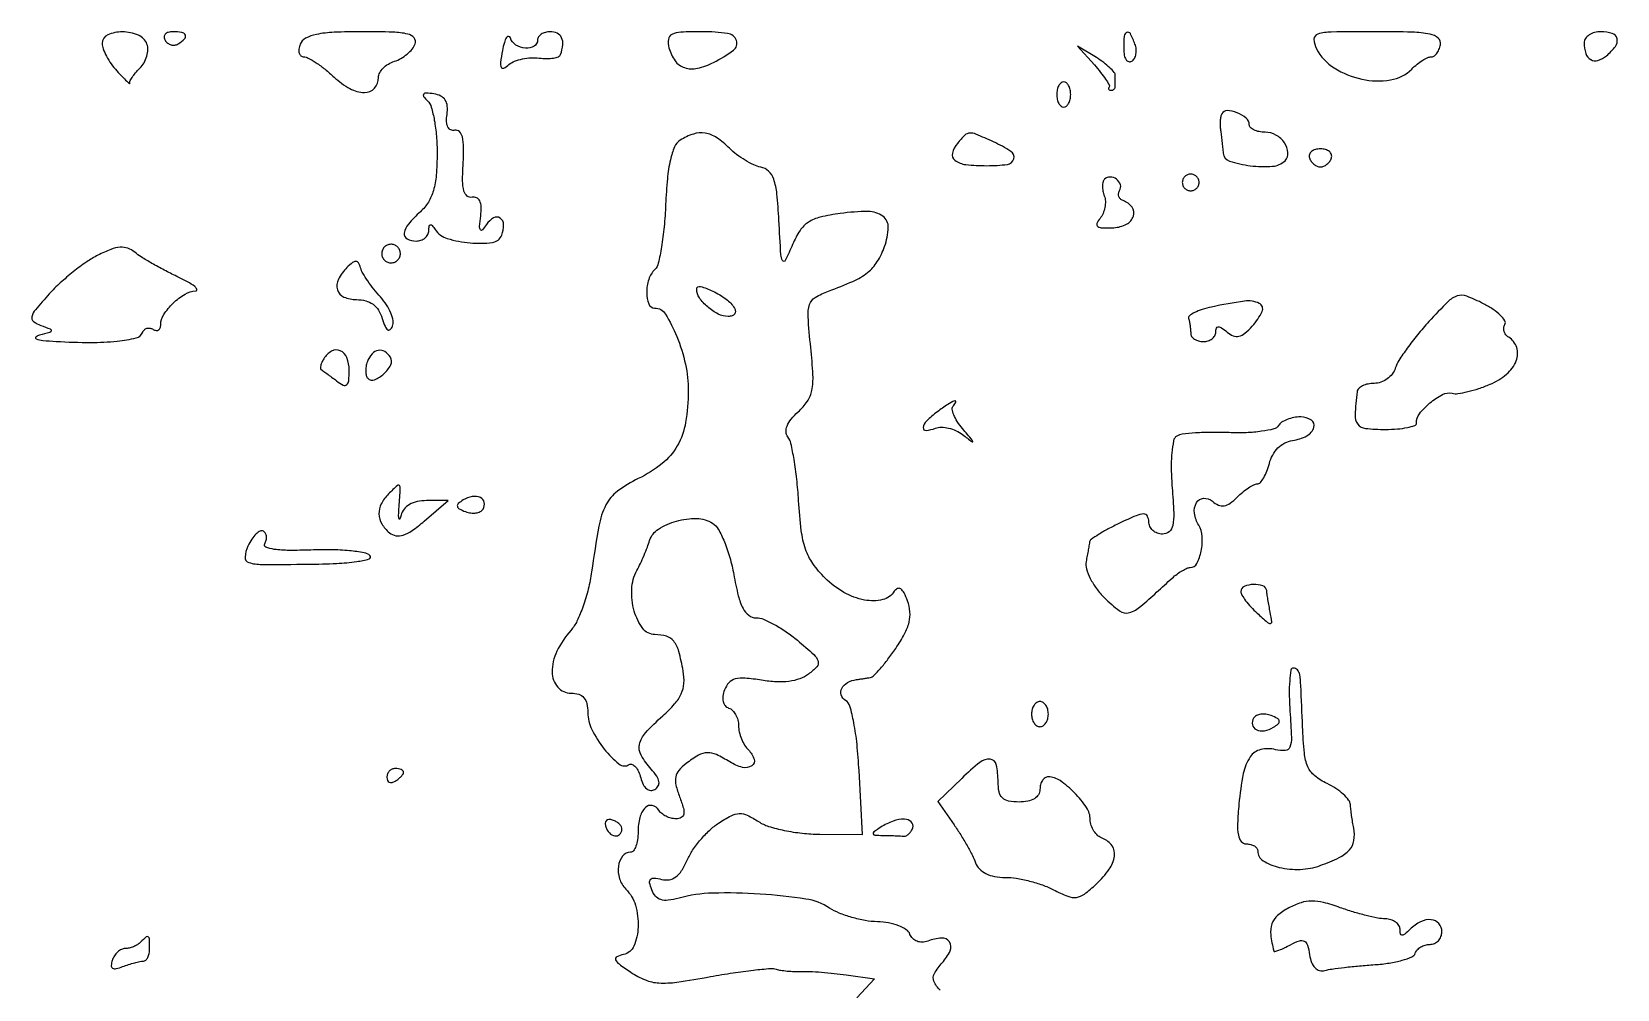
# Model space of a CAD drawing. Extents: x 0 to 5034, y 0 to 2560.
# Drawn here: x 2262.6 to 2451.9, y 2445.6 to 2560 of the extents above; entities that cross this region are included whole.
import ezdxf

# ---------------------------------------------------------------- set-up
doc = ezdxf.new("R2010")
doc.units = 0

msp = doc.modelspace()

# ---------------------------------------------------------------- linework, layer by layer
for points in [[(2271, 2558.610784, 0.089634), (2271.120179, 2557.945783, 0.032838), (2271.514062, 2557.071367, 0.03128), (2272.080283, 2556.150779, 0.032567), (2272.75, 2555.321028, 0.004638), (2273.408436, 2554.61913, 0.010262), (2273.926488, 2554.098858, 0.016143), (2274.258627, 2553.798778, 0.814022), (2274.297619, 2553.829292, -0.23641), (2274.298722, 2554.068498, -0.029311), (2274.568843, 2554.532165, -0.029538), (2274.979747, 2555.078132, -0.020294), (2275.505129, 2555.647987, 0.065914), (2276.002162, 2556.296723, 0.059242), (2276.335043, 2557.075846, 0.062672), (2276.462075, 2557.861759, 0.100708), (2276.350522, 2558.528939, 0.20631), (2275.323549, 2559.581028, 0.094094), (2273.404701, 2559.975857, 0.108523), (2271.656564, 2559.619844, 0.296696)], [(2278.510081, 2558.983688, 0.090427), (2278.820631, 2558.639411, 0.095498), (2279.22714, 2558.434921, 0.099685), (2279.665803, 2558.401101, 0.108373), (2280.069098, 2558.542705, 0.050477), (2280.838655, 2559.13314, 0.315493), (2280.933879, 2559.592818, 0.25701), (2280.519563, 2559.914842, 0.039415), (2279.440983, 2560, 0.067432), (2278.890269, 2559.925389, 0.140899), (2278.524436, 2559.701458, 0.190788), (2278.397824, 2559.36964, 0.136093)], [(2294.638374, 2558.5, 0.058761), (2294.492349, 2557.925774, 0.1041), (2294.529204, 2557.440625, 0.149262), (2294.737675, 2557.12216, 0.175481), (2295.075029, 2557, -0.126795), (2295.620314, 2556.859461, -0.021035), (2296.554278, 2556.291263, -0.021924), (2297.618874, 2555.511037, -0.017845), (2298.6893, 2554.587278, 0.059121), (2300.590217, 2553.20256, 0.126285), (2302.333556, 2552.738387, 0.216041), (2303.511905, 2553.259758, 0.184214), (2304, 2554.539601, -0.126081), (2304.141436, 2555.091579, -0.069514), (2304.560363, 2555.653675, -0.062204), (2305.178183, 2556.140398, -0.058989), (2305.907619, 2556.470679, 0.053787), (2306.678985, 2556.810352, 0.043753), (2307.419667, 2557.327725, 0.045401), (2308.022871, 2557.933971, 0.081614), (2308.376234, 2558.538067, 0.272204), (2308.257163, 2559.252608, 0.162957), (2307.501252, 2559.717175, 0.049778), (2305.722697, 2559.947025, 0.007262), (2302.075604, 2560, 0.010433), (2298.685769, 2559.929261, 0.039342), (2296.578563, 2559.674376, 0.069436), (2295.282751, 2559.219399, 0.184055)], [(2318.802477, 2557.741255, 0.012055), (2318.563239, 2556.305943, 0.145626), (2318.644952, 2555.758497, 0.423421), (2318.94952, 2555.653377, 0.05606), (2319.584055, 2556.069759, -0.079289), (2320.251785, 2556.46502, -0.040563), (2321.185771, 2556.748978, -0.038996), (2322.219127, 2556.890509, -0.047151), (2323.197054, 2556.855221, 0.030387), (2324.097248, 2556.792514, 0.043131), (2324.896947, 2556.854549, 0.050652), (2325.4998, 2557.018051, 0.221506), (2325.75, 2557.276717, 0.055727), (2326.010373, 2558.433191, 0.135935), (2325.872328, 2559.288041, 0.177584), (2325.353909, 2559.810182, 0.109806), (2324.5, 2560, 0.064853), (2323.926543, 2559.925306, 0.082425), (2323.440625, 2559.70625, 0.098894), (2323.115568, 2559.381354, 0.148195), (2323, 2559, -0.265257), (2322.58042, 2558.264754, -0.153795), (2321.560225, 2558.027544, -0.122089), (2320.409008, 2558.408685, -0.173072), (2319.748811, 2559.25, 0.275832), (2319.539464, 2559.429907, 0.304474), (2319.29846, 2559.322431, 0.07193), (2319.033842, 2558.72441, 0.020929)], [(2338.692161, 2558.069175, 0.092839), (2339.41631, 2556.534674, 0.158996), (2340.549698, 2555.709396, 0.135566), (2342.094228, 2555.640573, 0.060305), (2344.027766, 2556.336361, 0.042185), (2346.398472, 2557.790534, 0.33403), (2346.746079, 2558.948993, 0.276522), (2345.701396, 2559.790325, 0.034622), (2342.676953, 2560, 0.01116), (2340.11467, 2559.942805, 0.101995), (2339.039323, 2559.670602, 0.25378), (2338.625303, 2559.093747, 0.095597)], [(2393, 2557.940983, 0.045552), (2393.068264, 2557.193244, 0.099152), (2393.280921, 2556.660421, 0.177225), (2393.594852, 2556.42542, 0.214542), (2393.956326, 2556.473008, 0.126981), (2394.279146, 2556.809536, 0.081026), (2394.466258, 2557.321649, 0.072258), (2394.493102, 2557.926665, 0.066719), (2394.349337, 2558.532025, 0.027681), (2393.794126, 2559.769457, 0.395517), (2393.377209, 2559.917133, 0.275668), (2393.063011, 2559.476999, 0.020503)], [(2416.025618, 2557.952132, 0.129467), (2418.147266, 2555.66966, 0.088968), (2421.436275, 2554.32949, 0.092508), (2424.865098, 2554.243863, 0.157758), (2427.392857, 2555.535714, -0.026172), (2428.038461, 2556.11705, -0.030831), (2428.708259, 2556.594305, -0.032233), (2429.312153, 2556.918749, -0.136022), (2429.714286, 2556.982893, 0.181462), (2430.038817, 2557.064657, 0.079355), (2430.364173, 2557.376506, 0.06351), (2430.641602, 2557.859514, 0.047344), (2430.823324, 2558.447179, 0.270414), (2430.561533, 2559.229524, 0.131453), (2429.583307, 2559.712092, 0.043251), (2427.465403, 2559.94692, 0.005994), (2423.03814, 2560, 0.003538), (2417.79755, 2559.962916, 0.067597), (2416.185211, 2559.720652, 0.338437), (2415.727012, 2559.097462, 0.118732)], [(2448, 2558.666667, 0.075772), (2448.194845, 2557.388314, 0.188284), (2448.776087, 2556.661728, 0.21228), (2449.638349, 2556.570404, 0.09526), (2450.657991, 2557.131121, 0.058126), (2451.724985, 2558.249364, 0.221332), (2451.92114, 2559.168827, 0.265826), (2451.345908, 2559.792406, 0.076667), (2450, 2560, 0.064853), (2449.235391, 2559.900407, 0.082425), (2448.5875, 2559.608333, 0.098894), (2448.154091, 2559.175139, 0.148195)], [(2389.5, 2556.036666, -0.013995), (2390.248371, 2555.147079, -0.021584), (2390.839062, 2554.333941, -0.017315), (2391.256275, 2553.654155, -0.276782), (2391.25, 2553.395012, 0.103101), (2391.193545, 2553.244469, 0.181339), (2391.220313, 2553.116035, 0.167236), (2391.327935, 2553.029867, 0.086145), (2391.5, 2553, 0.099038), (2391.690819, 2553.038171, 0.097945), (2391.853125, 2553.146875, 0.097945), (2391.961829, 2553.309181, 0.099038), (2392, 2553.5), (2392, 2554.076214), (2392, 2554.759453, 0.174005), (2391.864302, 2555.137573, 0.030245), (2391.339063, 2555.701838, 0.029718), (2390.611539, 2556.316258, 0.022758), (2389.75, 2556.901107), (2387.5, 2558.283308)], [(2309.869301, 2551.730699, -0.128374), (2310.308167, 2550.981755, -0.024114), (2310.667857, 2549.420795, -0.024373), (2310.917043, 2547.507664, -0.020199), (2311, 2545.454988, -0.019695), (2310.898306, 2542.874304, -0.050352), (2310.56487, 2541.035562, -0.067766), (2309.952736, 2539.64746, -0.071264), (2309, 2538.5, 0.032242), (2307.574166, 2537.031835, 0.142047), (2307.082754, 2535.943444, 0.316004), (2307.426306, 2535.267534, 0.12271), (2308.5, 2535, 0.081749), (2309.07407, 2535.094491, 0.09112), (2309.563873, 2535.367188, 0.099323), (2309.894248, 2535.773192, 0.118755), (2310.015313, 2536.25, -0.031541), (2310.055855, 2536.787308, -0.32316), (2310.201387, 2536.939355, -0.273022), (2310.417077, 2536.860403, -0.025739), (2310.765313, 2536.388148, 0.173951), (2312.215307, 2535.303083, 0.053044), (2314.947439, 2534.772018, 0.053684), (2317.604701, 2534.828546, 0.275643), (2318.716167, 2535.702726, 0.092842), (2318.945563, 2536.95444, 0.243937), (2318.534614, 2537.739145, 0.294758), (2317.743695, 2537.768074, 0.110833), (2316.900877, 2536.97104, -0.02872), (2316.410084, 2536.325394, -0.495364), (2316.181794, 2536.338298, -0.170189), (2316.079382, 2536.727467, -0.009384), (2316.20525, 2538, 0.034395), (2316.258029, 2539.085221, 0.1041), (2316.091971, 2539.802117, 0.182395), (2315.720029, 2540.16633, 0.156003), (2315.171645, 2540.223882, -0.231289), (2314.582778, 2540.374017, -0.152852), (2314.202982, 2540.975493, -0.065093), (2314.044944, 2542.18566, -0.01543), (2314.108157, 2544.223882, 0.016182), (2314.166286, 2546.193797, 0.059853), (2314.014649, 2547.426214, 0.132933), (2313.660671, 2548.064567, 0.259093), (2313.119892, 2548.227793, -0.161598), (2312.632596, 2548.279901, -0.172965), (2312.28927, 2548.612478, -0.10755), (2312.132616, 2549.240411, -0.043829), (2312.18338, 2550.12393, 0.057051), (2312.214167, 2551.116218, 0.121766), (2311.970586, 2551.838403, 0.135476), (2311.440996, 2552.316023, 0.078754), (2310.619301, 2552.576836, 0.019634), (2309.719821, 2552.677003, 0.233405), (2309.404429, 2552.54848, 0.358126), (2309.394174, 2552.274754, 0.033777)], [(2385, 2552.5, 0.053595), (2385.06169, 2551.926139, 0.073362), (2385.244792, 2551.440625, 0.093122), (2385.515341, 2551.114688, 0.17482), (2385.833333, 2551, 0.17482), (2386.151326, 2551.114688, 0.093122), (2386.421875, 2551.440625, 0.073362), (2386.604977, 2551.926139, 0.053595), (2386.666667, 2552.5, 0.053595), (2386.604977, 2553.073861, 0.073362), (2386.421875, 2553.559375, 0.093122), (2386.151326, 2553.885312, 0.17482), (2385.833333, 2554, 0.17482), (2385.515341, 2553.885312, 0.093122), (2385.244792, 2553.559375, 0.073362), (2385.06169, 2553.073861, 0.053595)], [(2404.717159, 2550.206326, 0.066632), (2404.597013, 2549.847922, 0.02758), (2404.52794, 2549.340296, 0.026688), (2404.512971, 2548.780408, 0.031037), (2404.560134, 2548.25, -0.006079), (2404.641867, 2547.664, -0.003106), (2404.730946, 2546.926562, -0.003085), (2404.813344, 2546.165376, -0.004629), (2404.875, 2545.5, 0.303098), (2405.637029, 2544.541571, 0.047278), (2408.122929, 2543.996153, 0.047295), (2410.782389, 2543.924391, 0.181416), (2412.264432, 2544.597766, 0.21813), (2412.622132, 2545.560123, 0.134568), (2412.210771, 2546.718624, 0.111911), (2411.177014, 2547.660981, 0.129792), (2409.893011, 2548, -0.045215), (2409.16841, 2548.065659, -0.065104), (2408.556072, 2548.262322, -0.085074), (2408.142364, 2548.551794, -0.200247), (2408, 2548.893011, 0.223457), (2407.631642, 2549.676083, 0.077873), (2406.532786, 2550.328787, 0.084351), (2405.352656, 2550.583098, 0.297929)], [(2373.131121, 2546.657991, 0.113885), (2372.541802, 2545.486051, 0.299853), (2372.843822, 2544.641683, 0.135706), (2374.136273, 2544.133116, 0.026285), (2376.666667, 2544, 0.032336), (2379.111576, 2544.158282, 0.301508), (2379.870708, 2544.817376, 0.329343), (2379.52782, 2545.711568, 0.035213), (2377.452947, 2546.839485, 0.006671), (2375.359901, 2547.759621, 0.111158), (2374.617229, 2547.894332, 0.185556), (2374.037634, 2547.643173, 0.025561)], [(2415.191667, 2544.925, 0.073624), (2415.399741, 2544.514089, 0.066918), (2415.723802, 2544.165781, 0.070382), (2416.110048, 2543.930417, 0.102038), (2416.5, 2543.85, 0.102038), (2416.889952, 2543.930417, 0.070382), (2417.276198, 2544.165781, 0.066918), (2417.600259, 2544.514089, 0.073624), (2417.808333, 2544.925, 0.159683), (2417.810399, 2545.333474, 0.143818), (2417.571823, 2545.684219, 0.107546), (2417.111023, 2545.920344, 0.064908), (2416.5, 2546, 0.064908), (2415.888977, 2545.920344, 0.107546), (2415.428177, 2545.684219, 0.143818), (2415.189601, 2545.333474, 0.159683)], [(2390.708381, 2542.375048, 0.137385), (2390.528357, 2542.054967, 0.056404), (2390.464908, 2541.556429, 0.050072), (2390.515295, 2540.973068, 0.045077), (2390.680777, 2540.389499, -0.082501), (2390.8107, 2539.754369, -0.056232), (2390.755206, 2539.0178, -0.055256), (2390.533787, 2538.296765, -0.071215), (2390.17168, 2537.706861, 0.074464), (2389.804915, 2537.100617, 0.356469), (2389.91214, 2536.740556, 0.147343), (2390.476216, 2536.563636, 0.017259), (2391.809804, 2536.594535, 0.104626), (2393.337502, 2537.011051, 0.193989), (2394.165092, 2537.968242, 0.248833), (2393.993819, 2539.042746, 0.145834), (2392.918769, 2539.83541, -0.102488), (2392.603891, 2540.028454, -0.121436), (2392.414585, 2540.320657, -0.121091), (2392.382475, 2540.668038, -0.101531), (2392.510081, 2541.016312, 0.213092), (2392.605582, 2541.726497, 0.160974), (2392.152283, 2542.381409, 0.156937), (2391.388076, 2542.647284, 0.205021)], [(2400, 2542, 0.099038), (2400.076342, 2541.618362, 0.097945), (2400.29375, 2541.29375, 0.097945), (2400.618362, 2541.076342, 0.099038), (2401, 2541, 0.099038), (2401.381638, 2541.076342, 0.097945), (2401.70625, 2541.29375, 0.097945), (2401.923658, 2541.618362, 0.099038), (2402, 2542, 0.099038), (2401.923658, 2542.381638, 0.097945), (2401.70625, 2542.70625, 0.097945), (2401.381638, 2542.923658, 0.099038), (2401, 2543, 0.099038), (2400.618362, 2542.923658, 0.097945), (2400.29375, 2542.70625, 0.097945), (2400.076342, 2542.381638, 0.099038)], [(2270.5, 2533.311548, 0.034125), (2269.148878, 2532.510921, 0.017121), (2267.553528, 2531.329557, 0.016916), (2265.980068, 2529.989484, 0.023971), (2264.682222, 2528.686883, 0.008917), (2263.03723, 2526.802985, 0.11054), (2262.601111, 2525.964831, 0.303651), (2262.792886, 2525.404963, 0.076841), (2263.682222, 2524.921653, -0.008213), (2264.806479, 2524.497393, -0.350341), (2264.925307, 2524.289647, -0.291855), (2264.752587, 2524.09364, -0.006683), (2263.5, 2523.750794, 0.123962), (2263.089539, 2523.526309, 0.559277), (2263.13199, 2523.312739, 0.064435), (2263.923788, 2523.130666, 0.010474), (2265.5, 2523.010039, 0.012796), (2269.621997, 2522.886989, 0.027301), (2272.803882, 2523.047291, 0.030649), (2275.076595, 2523.428546, 0.253103), (2275.83541, 2524.098493, -0.11396), (2276.034271, 2524.402906, -0.123911), (2276.340954, 2524.577941, -0.115921), (2276.71076, 2524.593204, -0.091254), (2277.08541, 2524.447214, 0.101255), (2277.434055, 2524.319255, 0.177702), (2277.731339, 2524.380076, 0.16746), (2277.930558, 2524.623718, 0.088626), (2278, 2525.012412, -0.144901), (2278.359104, 2526.225529, -0.0573), (2279.477566, 2527.580485, -0.057049), (2280.892802, 2528.661438, -0.128863), (2282.178571, 2529.033931, 0.513683), (2282.304921, 2529.220187, 0.141864), (2282.053154, 2529.561991, 0.038566), (2281.194837, 2530.120654, 0.013878), (2279.895995, 2530.783931, -0.009939), (2278.413819, 2531.526171, -0.00952), (2276.940593, 2532.337103, -0.009494), (2275.668399, 2533.101793, -0.033456), (2274.895995, 2533.661527, 0.088506), (2274.058866, 2534.137975, 0.105468), (2273.159827, 2534.256165, 0.073191), (2272.046491, 2534.000685, 0.02376)], [(2304.552786, 2534.08541, 0.099038), (2304.401684, 2533.679226, 0.097945), (2304.417584, 2533.244476, 0.097945), (2304.597789, 2532.848514, 0.099038), (2304.91459, 2532.552786, 0.099038), (2305.320774, 2532.401684, 0.097945), (2305.755524, 2532.417584, 0.097945), (2306.151486, 2532.597789, 0.099038), (2306.447214, 2532.91459, 0.099038), (2306.598316, 2533.320774, 0.097945), (2306.582416, 2533.755524, 0.097945), (2306.402211, 2534.151486, 0.099038), (2306.08541, 2534.447214, 0.099038), (2305.679226, 2534.598316, 0.097945), (2305.244476, 2534.582416, 0.097945), (2304.848514, 2534.402211, 0.099038)], [(2300.2375, 2531.8375, 0.078643), (2299.213242, 2530.428077, 0.192746), (2299.099274, 2529.174313, 0.222495), (2299.868925, 2528.310867, 0.101575), (2301.383369, 2528, -0.064575), (2302.473254, 2527.858652, -0.094012), (2303.345466, 2527.442249, -0.094693), (2304.000305, 2526.73804, -0.06639), (2304.45067, 2525.75, 0.023324), (2304.782004, 2524.818476, 0.134136), (2305.098009, 2524.407125, 0.362877), (2305.39609, 2524.421188, 0.11035), (2305.674462, 2524.821482, 0.143441), (2305.742682, 2525.482145, 0.052118), (2305.474148, 2526.394718, 0.046343), (2304.952119, 2527.390274, 0.040548), (2304.234441, 2528.321482, -0.01745), (2303.447929, 2529.250031, -0.017047), (2302.721653, 2530.238263, -0.017216), (2302.144453, 2531.148236, -0.059285), (2301.864781, 2531.7875, 0.055863), (2301.610256, 2532.380265, 0.261447), (2301.303744, 2532.564899, 0.179128), (2300.894361, 2532.427514, 0.026787)], [(2346.503323, 2526.994623, -0.116037), (2346.629819, 2526.616125, -0.185568), (2346.538252, 2526.29217, -0.15561), (2346.232731, 2526.074232, -0.077876), (2345.759017, 2526, -0.117935), (2344.582525, 2526.281414, -0.060341), (2343.314046, 2527.130929, -0.061349), (2342.32138, 2528.223312, -0.15499), (2342, 2529.235184, -0.493466), (2342.45015, 2529.580228, -0.049752), (2343.919991, 2529.023194, -0.04248), (2345.536882, 2528.039459, -0.096733)], [(2429.446046, 2525.371371, 0.014201), (2428.090904, 2523.804819, 0.01508), (2426.85479, 2522.194244, 0.014822), (2425.876743, 2520.748585, 0.064548), (2425.440822, 2519.813545, -0.088903), (2425.075866, 2519.120455, -0.070808), (2424.466601, 2518.532729, -0.070479), (2423.714387, 2518.136038, -0.086357), (2422.932612, 2518, 0.049281), (2422.183954, 2517.92603, 0.063942), (2421.530986, 2517.70625, 0.078501), (2421.066704, 2517.382399, 0.171835), (2420.875, 2517, 0.017239), (2420.625052, 2514.226603, 0.176527), (2420.953731, 2513.141231, 0.209401), (2421.874462, 2512.620809, 0.025411), (2424.25, 2512.5, 0.019749), (2425.684907, 2512.556697, 0.032382), (2426.887946, 2512.730804, 0.034947), (2427.760261, 2512.980065, 0.32807), (2427.964286, 2513.285714, -0.180193), (2428.316932, 2514.382318, -0.052973), (2429.572582, 2515.668103, -0.052979), (2431.073329, 2516.66329, -0.176532), (2432.227561, 2516.814456, 0.092019), (2432.923742, 2516.789581, 0.021255), (2434.080909, 2517.0125, 0.021251), (2435.412417, 2517.388627, 0.01936), (2436.75, 2517.886787, 0.077672), (2438.722036, 2519.096574, 0.122454), (2439.872739, 2520.702279, 0.17144), (2439.933704, 2522.283812, 0.180981), (2438.983688, 2523.510081, -0.086121), (2438.637227, 2523.817273, -0.093939), (2438.427189, 2524.21463, -0.100292), (2438.384991, 2524.639426, -0.113653), (2438.516384, 2525.02651, 0.285603), (2438.515111, 2525.478171, 0.059452), (2437.995006, 2526.124003, 0.045896), (2437.116766, 2526.837585, 0.028344), (2435.970533, 2527.515238, 0.028701), (2433.961686, 2528.412002, 0.171644), (2432.833191, 2528.437399, 0.117885), (2431.722064, 2527.752855, 0.010597)], [(2403.5, 2527.121865, 0.023933), (2402.368068, 2526.822541, 0.039825), (2401.454688, 2526.451373, 0.049261), (2400.848207, 2526.067726, 0.318688), (2400.75, 2525.740179, -0.03074), (2400.845996, 2525.38542, -0.01503), (2400.926562, 2524.923678, -0.01485), (2400.981791, 2524.436967, -0.020826), (2401, 2524, 0.148195), (2401.115568, 2523.618646, 0.098894), (2401.440625, 2523.29375, 0.082425), (2401.926543, 2523.074694, 0.064853), (2402.5, 2523, 0.073201), (2403.073173, 2523.084365, 0.087756), (2403.559375, 2523.329718, 0.100549), (2403.884403, 2523.694405, 0.132654), (2404, 2524.122445, -0.0831), (2404.077296, 2524.584313, -0.319374), (2404.30107, 2524.744368, -0.15231), (2404.688668, 2524.624608, -0.022692), (2405.348208, 2524.125976, 0.079266), (2406.085317, 2523.689602, 0.153217), (2406.762161, 2523.640614, 0.115835), (2407.475614, 2523.996284, 0.035547), (2408.35039, 2524.834683, 0.07304), (2409.530555, 2526.59827, 0.41518), (2409.18803, 2527.557038, 0.146575), (2407.432341, 2527.821576, 0.017286)], [(2297.458881, 2520.933469, 0.031139), (2297.231834, 2520.509143, 0.048212), (2297.096207, 2520.116653, 0.061668), (2297.061108, 2519.807856, 0.257243), (2297.149864, 2519.650501, -0.017151), (2297.362711, 2519.508617, -0.001889), (2297.837773, 2519.165119, -0.002305), (2298.399997, 2518.751372, -0.001862), (2299, 2518.302069, 0.041677), (2299.790274, 2517.803106, 0.305899), (2300.211904, 2517.851317, 0.198332), (2300.449194, 2518.31656, 0.020018), (2300.5, 2519.585037, 0.092884), (2300.220941, 2521.074263, 0.198281), (2299.427061, 2521.906257, 0.240038), (2298.403148, 2521.851107, 0.123687)], [(2302.67589, 2520.597766, 0.046917), (2302.5137, 2520.017697, 0.051165), (2302.46891, 2519.434393, 0.057431), (2302.53972, 2518.933164, 0.133362), (2302.726892, 2518.606442, 0.300751), (2303.534761, 2518.441747, 0.091396), (2304.642959, 2519.145004, 0.086702), (2305.463963, 2520.224824, 0.263526), (2305.429973, 2521.113307, 0.113235), (2304.755851, 2521.795996, 0.190053), (2303.975256, 2521.946587, 0.168629), (2303.232427, 2521.522094, 0.088003)], [(2370.75, 2514.607954, 0.028348), (2369.446484, 2513.496611, 0.173703), (2369.057109, 2512.718848, 0.480563), (2369.392747, 2512.376685, 0.066467), (2370.512735, 2512.64326, -0.096438), (2371.218878, 2512.767477, -0.053244), (2372.091426, 2512.658243, -0.050309), (2372.985983, 2512.350373, -0.056733), (2373.762735, 2511.879109, 0.001888), (2374.90203, 2511.004156, 0.627877), (2374.979078, 2511.043313, 0.171443), (2374.911876, 2511.221678, 0.000996), (2373.747818, 2512.598385, -0.032973), (2373.125583, 2513.437669, -0.048694), (2372.706814, 2514.252501, -0.060752), (2372.529318, 2514.930455, -0.234172), (2372.664485, 2515.331152, 0.102189), (2372.960578, 2515.781387, 0.651613), (2372.824414, 2515.919868, 0.057062), (2371.983836, 2515.487391, 0.015032)], [(2411.470455, 2512.952195, -0.196446), (2410.925467, 2512.555445, -0.025089), (2409.473504, 2512.274471, -0.026304), (2407.636345, 2512.111664, -0.019059), (2405.58169, 2512.116434, 0.011632), (2403.501069, 2512.152167, 0.014851), (2401.584576, 2512.083544, 0.012779), (2400.001597, 2511.939018, 0.109679), (2399.334458, 2511.706706, 0.209638), (2398.955949, 2511.158081, 0.025562), (2398.747894, 2509.676607, 0.026076), (2398.678459, 2507.763145, 0.016719), (2398.788036, 2505.542468, -0.009433), (2398.980887, 2502.527286, -0.063096), (2398.859521, 2501.032539, -0.166894), (2398.416983, 2500.290546, -0.177395), (2397.62383, 2500, -0.090203), (2397.003885, 2500.112759, -0.095422), (2396.477, 2500.435873, -0.099721), (2396.124467, 2500.917723, -0.108637), (2396, 2501.483821, 0.127263), (2395.824661, 2502.161551, 0.286833), (2395.379101, 2502.408327, 0.088927), (2394.478727, 2502.197267, 0.009332), (2392.5, 2501.298609, 0.011474), (2391.153413, 2500.618113, 0.01686), (2390.00565, 2499.953948, 0.01223), (2389.103859, 2499.359564, 0.210251), (2388.923489, 2499.064788, -0.008647), (2388.873951, 2498.741272, -0.001556), (2388.769427, 2498.140822, -0.001678), (2388.64244, 2497.43825, -0.001517), (2388.506465, 2496.712478, 0.120544), (2388.551093, 2495.849898, 0.044279), (2389.006888, 2494.709131, 0.040704), (2389.748261, 2493.499871, 0.038533), (2390.688196, 2492.402713, 0.037244), (2392.508023, 2490.835526, 0.233744), (2393.680573, 2490.625487, 0.110546), (2395.05897, 2491.382434, 0.005907), (2398.790303, 2494.75, -0.027081), (2399.36776, 2495.228409, -0.028508), (2399.984052, 2495.632812, -0.0297), (2400.552134, 2495.917339, -0.101584), (2400.954797, 2496, 0.282485), (2401.73377, 2496.47826, 0.067884), (2402.252867, 2497.974265, 0.062702), (2402.381659, 2499.730823, 0.126042), (2401.969952, 2501.048618, -0.104324), (2401.453212, 2502.483455, -0.16401), (2401.694954, 2503.758687, -0.257136), (2402.531486, 2504.277297, -0.188257), (2403.588904, 2503.926216, 0.071252), (2404.325437, 2503.474177, 0.142816), (2404.996971, 2503.390146, 0.117213), (2405.698404, 2503.680599, 0.039883), (2406.54355, 2504.400693, -0.023452), (2407.216028, 2505.012881, -0.026888), (2407.913984, 2505.530203, -0.027501), (2408.544565, 2505.898903, -0.119084), (2408.963021, 2506, 0.21488), (2409.319754, 2506.160731, 0.048112), (2409.721466, 2506.714008, 0.04169), (2410.099649, 2507.499875, 0.02983), (2410.393242, 2508.430665, -0.064541), (2410.793024, 2509.446877, -0.071905), (2411.427862, 2510.286708, -0.075548), (2412.243978, 2510.880689, -0.08325), (2413.173322, 2511.180665, 0.085913), (2414.857243, 2511.734055, 0.189941), (2415.720904, 2512.746069, 0.34452), (2415.418081, 2513.622972, 0.144676), (2414.14235, 2514, 0.047089), (2413.31997, 2513.922378, 0.046411), (2412.522451, 2513.692207, 0.050339), (2411.863845, 2513.35407, 0.11103)], [(2305.2, 2504.8, 0.07773), (2304.335915, 2503.615506, 0.124723), (2304.056019, 2502.40338, 0.128937), (2304.389667, 2501.232905, 0.086194), (2305.298361, 2500.167345, 0.12989), (2306.07476, 2499.807138, 0.124679), (2306.940826, 2499.86962, 0.075133), (2308.010259, 2500.412966, 0.022451), (2309.453901, 2501.5449), (2312.311078, 2504), (2309.72509, 2504, 0.051652), (2308.609342, 2503.884429, 0.079737), (2307.705675, 2503.538534, 0.094365), (2307.061957, 2502.982015, 0.106608), (2306.701706, 2502.25, -0.042659), (2306.551868, 2501.812818, -0.716933), (2306.449975, 2501.821875, -0.069077), (2306.405489, 2502.264345, -0.008233), (2306.458963, 2503.25, 0.002543), (2306.604298, 2505.46299, 0.187826), (2306.495781, 2505.800794, 0.4354), (2306.249892, 2505.817379, 0.007863)], [(2314.118408, 2504.07318, 0.03936), (2313.533274, 2503.644526, 0.268353), (2313.419978, 2503.319611, 0.227867), (2313.64177, 2503.0198, 0.029854), (2314.384129, 2502.682837, 0.058511), (2315.018371, 2502.521214, 0.067768), (2315.641177, 2502.522896, 0.078711), (2316.158376, 2502.680128, 0.142196), (2316.484287, 2502.974576, 0.191013), (2316.62606, 2503.771326, 0.23802), (2316.165803, 2504.353794, 0.152732), (2315.196475, 2504.482104, 0.095806)], [(2288.400889, 2498.569732, 0.093648), (2288.06041, 2497.259209, 0.350028), (2288.512458, 2496.606838, 0.072693), (2290.075021, 2496.376588, 0.003157), (2295.617028, 2496.405095, 0.008638), (2299.002484, 2496.502397, 0.022943), (2301.41135, 2496.724362, 0.035082), (2302.872804, 2497.032648, 0.571907), (2302.974596, 2497.425153, 0.156843), (2302.294456, 2497.774399, 0.016964), (2300.520626, 2498.00505, 0.019505), (2298.334793, 2498.128404, 0.01454), (2295.919455, 2498.100117, -0.01119), (2293.324878, 2498.052343, -0.033106), (2291.548299, 2498.177186, -0.062396), (2290.545135, 2498.445098, -0.464311), (2290.41092, 2498.855865, 0.076257), (2290.589485, 2499.276621, 0.089435), (2290.62008, 2499.708406, 0.100748), (2290.500532, 2500.08358, 0.127669), (2290.249923, 2500.345539, 0.257459), (2289.871841, 2500.364308, 0.077864), (2289.383906, 2500.023437, 0.056301), (2288.866305, 2499.400259, 0.034937)], [(2407, 2493.154988, 0.133731), (2407.118379, 2492.720304, 0.026972), (2407.565232, 2492.046669, 0.026706), (2408.187564, 2491.297273, 0.022204), (2408.924195, 2490.568603, 0.004983), (2410.17972, 2489.454927, 0.196426), (2410.524162, 2489.337824, 0.435721), (2410.683526, 2489.531399, 0.013514), (2410.500706, 2490.663615, -0.003066), (2410.36199, 2491.421684, -0.003072), (2410.232679, 2492.180874, -0.003002), (2410.127906, 2492.844624, -0.012224), (2410.076511, 2493.25, 0.293202), (2409.62715, 2493.814776, 0.090035), (2408.498462, 2493.983874, 0.091386), (2407.392799, 2493.744579, 0.302608)], [(2412.856253, 2478.856204, -0.007396), (2413.027571, 2475.706643, -0.099275), (2412.846081, 2474.570111, -0.293057), (2412.284872, 2474.14842, -0.082693), (2411.143021, 2474.252348, 0.12379), (2409.368058, 2474.269125, 0.187353), (2408.114338, 2473.397932, 0.101108), (2407.284817, 2471.388864, 0.023415), (2406.760089, 2467.75, 0.013534), (2406.599222, 2465.433265, 0.056947), (2406.698684, 2464.044812, 0.124322), (2407.048527, 2463.287317, 0.226446), (2407.6504, 2463, -0.060891), (2408.166484, 2462.936916, -0.079491), (2408.603555, 2462.751139, -0.097404), (2408.896169, 2462.47593, -0.156726), (2409, 2462.152814, 0.260711), (2409.651984, 2460.987409, 0.080671), (2411.57929, 2460.195931, 0.067112), (2414.087936, 2459.957777, 0.075922), (2416.460673, 2460.416384, 0.02696), (2418.720755, 2461.362324, 0.097638), (2419.960626, 2462.295047, 0.144114), (2420.49341, 2463.412438, 0.088072), (2420.468357, 2464.88402, -0.007816), (2420.341996, 2465.590121, -0.005742), (2420.223177, 2466.376465, -0.005804), (2420.127906, 2467.123325, -0.012839), (2420.076511, 2467.695434, 0.15254), (2419.866034, 2468.243512, 0.042315), (2419.228015, 2468.922926, 0.03856), (2418.336237, 2469.608128, 0.032168), (2417.295455, 2470.195434, -0.057316), (2415.817409, 2471.130233, -0.121989), (2415.00455, 2472.200453, -0.077621), (2414.582547, 2473.840425, -0.013921), (2414.363908, 2477, 0.001084), (2414.150697, 2481.907588, 0.028059), (2414.015911, 2483.228478, 0.148129), (2413.746694, 2483.783089, 0.208947), (2413.25, 2484.000622, 0.37041), (2412.971279, 2483.761705, 0.01907), (2412.824962, 2482.489705, 0.022749), (2412.773627, 2480.828831, 0.013636)], [(2382, 2478.5, 0.064853), (2382.074694, 2477.926543, 0.082425), (2382.29375, 2477.440625, 0.098894), (2382.618646, 2477.115568, 0.148195), (2383, 2477, 0.148195), (2383.381354, 2477.115568, 0.098894), (2383.70625, 2477.440625, 0.082425), (2383.925306, 2477.926543, 0.064853), (2384, 2478.5, 0.064853), (2383.925306, 2479.073457, 0.082425), (2383.70625, 2479.559375, 0.098894), (2383.381354, 2479.884432, 0.148195), (2383, 2480, 0.148195), (2382.618646, 2479.884432, 0.098894), (2382.29375, 2479.559375, 0.082425), (2382.074694, 2479.073457, 0.064853)], [(2408.515713, 2478.025424, 0.191013), (2408.37394, 2477.228674, 0.23802), (2408.834197, 2476.646206, 0.152732), (2409.803525, 2476.517896, 0.095806), (2410.881592, 2476.92682, 0.03936), (2411.466726, 2477.355474, 0.268353), (2411.580022, 2477.680389, 0.227867), (2411.35823, 2477.9802, 0.029854), (2410.615871, 2478.317163, 0.058511), (2409.981629, 2478.478786, 0.067768), (2409.358823, 2478.477104, 0.078711), (2408.841624, 2478.319872, 0.142196)], [(2305, 2470.940983, 0.108972), (2305.078288, 2470.586039, 0.182303), (2305.29375, 2470.3746, 0.161196), (2305.6179, 2470.343488, 0.082592), (2306, 2470.5, 0.029505), (2306.382774, 2470.768994, 0.035638), (2306.70625, 2471.066025, 0.038439), (2306.934461, 2471.34829, 0.151918), (2307, 2471.559017, 0.210953), (2306.92554, 2471.727648, 0.081139), (2306.70625, 2471.870461, 0.061769), (2306.382849, 2471.967655, 0.042167), (2306, 2472, 0.105053), (2305.618444, 2471.918938, 0.099167), (2305.29375, 2471.688914, 0.09642), (2305.076123, 2471.345238, 0.093332)], [(2373.65916, 2470.820761), (2370.818321, 2468.063886), (2372.746435, 2465.281943, -0.012278), (2373.530917, 2464.088511, -0.010714), (2374.293622, 2462.803133, -0.010835), (2374.933135, 2461.611169, -0.031143), (2375.30589, 2460.75, 0.106412), (2375.769054, 2460.008377, 0.085794), (2376.530329, 2459.454086, 0.070794), (2377.57101, 2459.112881, 0.043896), (2378.854308, 2459, -0.039854), (2380.17634, 2458.894455, -0.022727), (2381.746504, 2458.568348, -0.022583), (2383.306779, 2458.093579, -0.034523), (2384.603758, 2457.530548, 0.024811), (2386.32298, 2456.744223, 0.12831), (2387.351615, 2456.615876, 0.130499), (2388.302849, 2457.007579, 0.026015), (2389.718065, 2458.204862, 0.047696), (2391.26926, 2459.968887, 0.12135), (2391.904171, 2461.538196, 0.191759), (2391.606053, 2462.777924, 0.148446), (2390.5, 2463.638374, -0.087771), (2389.926565, 2463.983278, -0.066462), (2389.440625, 2464.535683, -0.065762), (2389.112143, 2465.203017, -0.0817), (2389, 2465.884748, 0.147532), (2388.563305, 2467.332536, 0.047347), (2387.135239, 2469.096607, 0.047282), (2385.406365, 2470.556242, 0.15284), (2383.988569, 2471, 0.149803), (2383.611568, 2470.884455, 0.098643), (2383.290392, 2470.559375, 0.081871), (2383.073796, 2470.073484, 0.064076), (2383, 2469.5, -0.140575), (2382.822179, 2468.88002, -0.118484), (2382.333333, 2468.4, -0.088208), (2381.543379, 2468.09863, -0.04716), (2380.5, 2468, -0.045359), (2379.239747, 2468.114563, -0.149127), (2378.506044, 2468.494098, -0.152449), (2378.11842, 2469.212541, -0.048088), (2378, 2470.440983, 0.052617), (2377.78644, 2472.464729, 0.329518), (2377.053222, 2473.112879, 0.193768), (2375.828183, 2472.739929, 0.023025)], [(2331.15, 2465.05, 0.104687), (2331.586752, 2464.305209, 0.167686), (2332.227257, 2463.955686, 0.239194), (2332.786965, 2464.130242, 0.175736), (2333.075, 2464.725, 0.149613), (2333.014704, 2465.031991, 0.073742), (2332.775469, 2465.354531, 0.062883), (2332.403407, 2465.64317, 0.053161), (2331.95, 2465.85, 0.089632), (2331.522225, 2465.911576, 0.189618), (2331.22, 2465.78, 0.189618), (2331.088424, 2465.477775, 0.089632)], [(2364, 2465, 0.011213), (2363.169589, 2464.436556, 0.309569), (2363.083458, 2464.201904, 0.327416), (2363.271084, 2464.047261, 0.011938), (2364.25, 2464.015313, -0.003486), (2364.973164, 2464.003943, -0.003445), (2365.698906, 2463.982467, -0.003383), (2366.333961, 2463.95499, -0.01327), (2366.725, 2463.925, 0.136666), (2367.028942, 2463.976726, 0.076449), (2367.342292, 2464.187813, 0.06671), (2367.617283, 2464.519541, 0.059365), (2367.808333, 2464.925, 0.293062), (2367.631257, 2465.623123, 0.18521), (2366.826035, 2465.950318, 0.091957), (2365.461662, 2465.724943, 0.056718)], [(2412.70662, 2455.354267, 0.058032), (2411.377267, 2454.447614, 0.131334), (2410.699842, 2453.446998, 0.112806), (2410.556178, 2452.137752, 0.036703), (2410.923489, 2450.214816, 0.421394), (2411.040811, 2450.149028, 0.017549), (2411.544668, 2450.316931, 0.021316), (2412.184779, 2450.587099, 0.012348), (2412.930699, 2450.962911, -0.036369), (2413.978607, 2451.429234, -0.212275), (2414.566466, 2451.386625, -0.202064), (2414.946518, 2450.917937, -0.032801), (2415.20444, 2449.748095, 0.053096), (2415.444877, 2448.835148, 0.103032), (2415.84947, 2448.202462, 0.135449), (2416.389158, 2447.88824, 0.129453), (2417.023741, 2447.887912, -0.029504), (2417.864741, 2448.056613, -0.005908), (2419.382358, 2448.250642, -0.006226), (2421.156599, 2448.433847, -0.005773), (2422.980031, 2448.578007, 0.021517), (2424.721746, 2448.771036, 0.03033), (2426.247836, 2449.10277, 0.030638), (2427.414784, 2449.510246, 0.21624), (2427.813365, 2449.940094, -0.107689), (2428.054229, 2450.345308, -0.070212), (2428.47903, 2450.688653, -0.065665), (2429.015363, 2450.92075, -0.06943), (2429.583333, 2451, 0.105033), (2430.123872, 2451.114816, 0.099164), (2430.583854, 2451.440625, 0.096425), (2430.892158, 2451.92741, 0.09335), (2431, 2452.5, 0.179393), (2430.632908, 2453.490223, 0.198027), (2429.725702, 2453.950802, 0.136045), (2428.457275, 2453.704692, 0.081007), (2427.2, 2452.8, -0.018208), (2426.578624, 2452.222304, -0.180052), (2426.25, 2452.1, -0.354955), (2426.056215, 2452.257401, -0.051663), (2426, 2452.8, 0.142815), (2425.865553, 2453.261103, 0.096659), (2425.485938, 2453.660394, 0.081962), (2424.918953, 2453.937346, 0.066534), (2424.25, 2454.043893, -0.042674), (2423.338791, 2454.144875, -0.012149), (2421.94778, 2454.45588, -0.012141), (2420.388198, 2454.88506, -0.012587), (2418.870102, 2455.384766, 0.021975), (2416.870971, 2456.001473, 0.06515), (2415.449669, 2456.180308, 0.077857), (2414.176791, 2455.974437, 0.041744)], [(2275.583333, 2451.25, -0.060298), (2275.216992, 2450.962764, -0.039065), (2274.735417, 2450.720313, -0.038959), (2274.219703, 2450.554865, -0.058206), (2273.75, 2450.5, 0.115215), (2273.300755, 2450.395088, 0.06963), (2272.846897, 2450.086004, 0.063845), (2272.457367, 2449.629474, 0.064365), (2272.196883, 2449.09065, 0.065602), (2272.079714, 2448.483808, 0.27933), (2272.244735, 2448.170707, 0.194125), (2272.66815, 2448.103469, 0.035117), (2273.445338, 2448.34065, -0.013083), (2274.158295, 2448.593045, -0.0133), (2274.879609, 2448.806316, -0.013179), (2275.515573, 2448.958262, -0.052089), (2275.915121, 2449, 0.190765), (2276.202118, 2449.113633, 0.08831), (2276.4459, 2449.440625, 0.068129), (2276.611278, 2449.92594, 0.048131), (2276.666667, 2450.5, 0.008617), (2276.646912, 2451.646142, 0.236989), (2276.506751, 2451.902791, 0.345825), (2276.260106, 2451.887886, 0.014786)]]:
    msp.add_lwpolyline(points, format="xyb", close=True)
msp.add_lwpolyline([(2371.08527, 2445.5455, -0.105679), (2370.338012, 2446.592796, -0.236093), (2370.388236, 2447.512816, -0.054387), (2371.3272, 2448.809059, 0.075133), (2372.26963, 2450.230153, 0.261748), (2372.188582, 2451.288725, 0.266594), (2371.247868, 2451.756329, 0.076811), (2369.598671, 2451.39949, -0.08323), (2368.939962, 2451.265736, -0.098979), (2368.315012, 2451.368554, -0.105349), (2367.80637, 2451.694792, -0.106441), (2367.477152, 2452.198944, 0.154875), (2367.034319, 2452.753651, 0.055358), (2366.12519, 2453.225995, 0.047614), (2364.92892, 2453.561471, 0.037497), (2363.589838, 2453.700288, -0.03683), (2362.134689, 2453.849179, -0.025826), (2360.529074, 2454.22044, -0.026172), (2359.02022, 2454.739297, -0.048347), (2357.871115, 2455.337767, 0.107049), (2355.034963, 2456.416627, 0.020999), (2349.579522, 2457.009297, 0.023127), (2343.921904, 2457.122328, 0.059873), (2339.891354, 2456.530169, -0.03413), (2338.58937, 2456.269978, -0.107018), (2337.705348, 2456.344603, -0.144291), (2337.084643, 2456.754867, -0.083629), (2336.626492, 2457.530962, -0.040277), (2336.382952, 2458.359472, -0.246969), (2336.501571, 2458.773759, -0.233474), (2336.918067, 2458.9253, -0.036517), (2337.803493, 2458.761639, 0.103625), (2338.707045, 2458.717088, 0.122109), (2339.493895, 2459.050007, 0.090669), (2340.198644, 2459.811564, 0.037295), (2340.864708, 2461.056483, -0.044026), (2341.518216, 2462.239432, -0.027562), (2342.473354, 2463.501556, -0.027575), (2343.560401, 2464.649708, -0.044417), (2344.616525, 2465.484393, -0.025456), (2346.108821, 2466.357028, -0.110468), (2347.094039, 2466.617212, -0.121462), (2348.046606, 2466.420553, -0.03369), (2349.386316, 2465.666446, 0.069943), (2350.594733, 2465.096985, 0.024312), (2352.463686, 2464.615566, 0.023596), (2354.600329, 2464.278843, 0.02535), (2356.708554, 2464.155508), (2361.784821, 2464.116187), (2361.39045, 2471.750288, 0.0127), (2361.148477, 2474.886126, 0.021912), (2360.767211, 2477.474908, 0.021099), (2360.302263, 2479.44085, 0.187863), (2359.777, 2480.137822, -0.1754), (2359.259697, 2480.790834, -0.204353), (2359.322904, 2481.574626, -0.146827), (2360.000838, 2482.266537, -0.092388), (2361.083333, 2482.625, 0.002592), (2361.488969, 2482.682457, 0.001751), (2361.951042, 2482.752007, 0.001763), (2362.397308, 2482.822389, 0.003512), (2362.75, 2482.881833, 0.15737), (2363.155161, 2483.095957, 0.013974), (2363.947753, 2483.9562, 0.017167), (2364.848479, 2485.065021, 0.012536), (2365.774266, 2486.354126, 0.025405), (2366.830688, 2488.089081, 0.06293), (2367.368548, 2489.473964, 0.080895), (2367.473019, 2490.724989, 0.069157), (2367.188948, 2492.018263, 0.028814), (2366.770998, 2492.974839, 0.118539), (2366.363939, 2493.452742, 0.268375), (2365.974866, 2493.49371, 0.150557), (2365.605665, 2493.170969, -0.199069), (2364.217786, 2492.171278, -0.105336), (2362.061208, 2492.125283, -0.082197), (2359.584747, 2493.03656, -0.066871), (2357.331602, 2494.75, -0.043918), (2355.87777, 2496.478476, -0.070697), (2355.00698, 2498.191175, -0.052358), (2354.496958, 2500.423765, -0.014594), (2354.171398, 2504, 0.011515), (2353.953432, 2506.569471, 0.014895), (2353.62926, 2508.913224, 0.012619), (2353.254769, 2510.834903, 0.115203), (2352.888782, 2511.598208, -0.161956), (2352.66972, 2512.18848, -0.106053), (2352.798675, 2512.909099, -0.074566), (2353.286339, 2513.727744, -0.03776), (2354.116311, 2514.598208, 0.060857), (2355.216465, 2515.863987, 0.100333), (2355.758599, 2517.16821, 0.062263), (2355.885756, 2518.992658, 0.012189), (2355.625038, 2522.279411, -0.008358), (2355.304642, 2525.960448, -0.094472), (2355.476601, 2527.407506, -0.182882), (2356.160667, 2528.273737, -0.050066), (2357.762258, 2529.028813, 0.019161), (2360.668052, 2530.185453, 0.064119), (2362.418002, 2531.246839, 0.085393), (2363.565718, 2532.536679, 0.05367), (2364.444852, 2534.358732, 0.075821), (2364.882745, 2536.623944, 0.247874), (2364.244843, 2537.956906, 0.162535), (2362.489967, 2538.531144, 0.032063), (2359.140169, 2538.295896, 0.024568), (2356.764217, 2537.855339, 0.086202), (2355.33878, 2537.24519, 0.103665), (2354.345643, 2536.256771, 0.044792), (2353.460328, 2534.6036, -0.011138), (2352.5854, 2532.667387, -0.605634), (2352.267445, 2532.656252, -0.114409), (2352.056376, 2533.366488, -0.001912), (2351.820159, 2537.490282, 0.011368), (2351.57881, 2540.654338, 0.057461), (2351.203881, 2542.382327, 0.118392), (2350.595193, 2543.344315, 0.146738), (2349.659187, 2543.831095, -0.060742), (2348.817814, 2544.100149, -0.027879), (2347.798289, 2544.639481, -0.02711), (2346.775215, 2545.334204, -0.033678), (2345.909187, 2546.090813, 0.048465), (2344.39532, 2547.336558, 0.108125), (2343.015505, 2547.881724, 0.117821), (2341.612329, 2547.778126, 0.064016), (2340.036533, 2547.04374, 0.153247), (2339.362981, 2546.248438, 0.043829), (2338.862562, 2544.691432, 0.0322), (2338.502136, 2542.443616, 0.013262), (2338.292159, 2539.364679, -0.01319), (2338.111147, 2536.704812, -0.017499), (2337.798367, 2534.299669, -0.014916), (2337.414025, 2532.344939, -0.141285), (2337.005627, 2531.605627, 0.119421), (2336.283616, 2530.42185, 0.075938), (2336.027781, 2528.820076, 0.094043), (2336.272376, 2527.481527, 0.310028), (2336.97432, 2527, -0.260037), (2338.2665, 2526.279233, -0.041797), (2339.621615, 2523.609133, -0.042492), (2340.65385, 2520.285898, -0.05411), (2341, 2517.096713, -0.042483), (2340.679248, 2513.32849, -0.087388), (2339.683579, 2510.550615, -0.094459), (2337.860625, 2508.416194, -0.056289), (2335.026222, 2506.62681, 0.047109), (2332.528445, 2505.113183, 0.117398), (2331.164689, 2503.487848, 0.071686), (2330.318689, 2500.945662, 0.010203), (2329.452577, 2495.5, -0.026381), (2329.056071, 2493.439066, -0.024585), (2328.437559, 2491.38125, -0.025385), (2327.705228, 2489.609224, -0.072261), (2326.967465, 2488.5, 0.071406), (2325.299824, 2486.001942, 0.113078), (2324.738428, 2483.50157, 0.179131), (2325.40291, 2481.729998, 0.217708), (2327, 2481, -0.074164), (2327.915142, 2480.863507, -0.141277), (2328.533684, 2480.46107, -0.12597), (2328.886684, 2479.753338, -0.053061), (2329, 2478.688561, 0.116749), (2329.480362, 2476.659367, 0.05173), (2330.970803, 2474.325151, 0.05333), (2332.722793, 2472.547715, 0.320224), (2333.945923, 2472.466579, -0.243147), (2334.303877, 2472.494029, -0.114083), (2334.690277, 2472.213669, -0.07355), (2335.049719, 2471.651771, -0.041644), (2335.319002, 2470.888137, 0.051847), (2335.616313, 2470.09677, 0.104489), (2336.028949, 2469.577217, 0.152437), (2336.506261, 2469.38167, 0.161342), (2336.997835, 2469.498662, 0.125122), (2337.408935, 2469.924091, 0.17567), (2337.498267, 2470.439772, 0.107706), (2337.230996, 2471.088421, 0.032545), (2336.565143, 2471.928018, -0.055571), (2335.370485, 2473.58547, -0.183673), (2335.172491, 2474.893625, -0.133623), (2335.886316, 2476.268931, -0.024641), (2337.941786, 2478.290547, 0.028698), (2339.371295, 2479.719496, 0.074833), (2340.164466, 2480.933236, 0.091882), (2340.475079, 2482.169317, 0.060656), (2340.389602, 2483.635773, 0.019756), (2339.864324, 2485.997034, 0.10009), (2339.271064, 2487.200755, 0.157303), (2338.398711, 2487.799253, 0.072443), (2337.020438, 2488, -0.236802), (2335.567743, 2488.728875, -0.091945), (2334.546214, 2490.804534, -0.079799), (2334.245219, 2493.416962, -0.112866), (2334.866015, 2495.665913, 0.013641), (2335.28303, 2496.493345, 0.008969), (2335.719522, 2497.466546, 0.009025), (2336.110538, 2498.429748, 0.017154), (2336.384182, 2499.220201, -0.176952), (2337.431116, 2500.59953, -0.075321), (2339.578709, 2501.560939, -0.072834), (2342.008912, 2501.866659, -0.134414), (2343.904777, 2501.306077, -0.127886), (2344.581019, 2500.596978, -0.029302), (2345.305322, 2499.092593, -0.028446), (2345.958297, 2497.206206, -0.02439), (2346.432489, 2495.158823, 0.015845), (2346.970807, 2492.639527, 0.059043), (2347.541213, 2491.124793, 0.109039), (2348.230121, 2490.299077, 0.166066), (2349.105763, 2490, -0.098228), (2349.985438, 2489.825499, -0.026695), (2351.27158, 2489.212083, -0.025931), (2352.686044, 2488.344361, -0.024353), (2354.034247, 2487.317729, -0.009502), (2355.986778, 2485.610368, -0.129801), (2356.495647, 2484.825342, -0.271722), (2356.350729, 2484.157458, -0.048683), (2355.360972, 2483.273117, -0.073486), (2354.314921, 2482.721585, -0.052308), (2353.024028, 2482.413905, -0.04477), (2351.499641, 2482.352926, -0.029408), (2349.752202, 2482.542914, 0.019512), (2347.775112, 2482.797528, 0.08573), (2346.606827, 2482.701535, 0.143403), (2345.855582, 2482.253372, 0.0957), (2345.322292, 2481.397496, 0.058419), (2345.13511, 2480.663517, 0.089842), (2345.165314, 2480.010332, 0.113356), (2345.40515, 2479.5153, 0.144018), (2345.82009, 2479.226637, -0.115853), (2346.271307, 2478.948483, -0.069563), (2346.653401, 2478.444595, -0.063684), (2346.911927, 2477.802349, -0.06396), (2347, 2477.116667, 0.057995), (2347.08658, 2476.372737, 0.038945), (2347.347604, 2475.556667, 0.039073), (2347.730132, 2474.795196, 0.060514), (2348.183333, 2474.216667, -0.118593), (2348.858426, 2473.113869, -0.340064), (2348.575589, 2472.320257, -0.209999), (2347.466391, 2472.142548, -0.075928), (2345.96809, 2472.787855, 0.029662), (2344.360018, 2473.664137, 0.11983), (2343.273394, 2473.885663, 0.122158), (2342.217805, 2473.581525, 0.031372), (2340.72779, 2472.591714, 0.056042), (2339.881789, 2471.785939, 0.126916), (2339.50378, 2470.993914, 0.106599), (2339.522731, 2470.026255, 0.032848), (2339.953039, 2468.623517, -0.018846), (2340.408534, 2467.274513, -0.112023), (2340.456411, 2466.537039, -0.2444), (2340.166644, 2466.145969, -0.113915), (2339.534266, 2466, -0.063787), (2338.945948, 2466.075361, -0.051683), (2338.349543, 2466.298542, -0.053399), (2337.834451, 2466.627282, -0.085829), (2337.489919, 2467.016312, 0.200104), (2336.701574, 2467.581778, 0.263212), (2335.868682, 2467.33549, 0.130635), (2335.215646, 2466.16455, 0.062315), (2335, 2464.440983, -0.034789), (2334.93487, 2463.506046, -0.052954), (2334.737678, 2462.717039, -0.06905), (2334.449488, 2462.174909, -0.240565), (2334.106989, 2462, 0.22915), (2333.152778, 2461.538449, 0.136372), (2332.652555, 2460.350943, 0.108668), (2332.786661, 2458.846032, 0.120588), (2333.54249, 2457.600367, -0.12597), (2334.684276, 2455.672823, -0.080569), (2335.006304, 2453.075716, -0.091987), (2334.496475, 2450.805232, -0.245982), (2333.25, 2449.788838, 0.060791), (2332.45755, 2449.523486, 0.401231), (2332.322545, 2449.168176, 0.135827), (2332.725201, 2448.659956, 0.0108), (2334.146621, 2447.66824, 0.050441), (2335.871846, 2446.755149, 0.083032), (2337.478733, 2446.395312, 0.049866), (2339.63138, 2446.492316, 0.008699), (2343.646621, 2447.148864, -0.00694), (2346.344688, 2447.599786, -0.00956), (2348.78057, 2447.924682, -0.006643), (2350.815807, 2448.129277, -0.10593), (2351.5, 2448.043882, 0.045677), (2352.019337, 2447.914614, 0.015438), (2352.79375, 2447.819831, 0.015209), (2353.660936, 2447.767304, 0.01688), (2354.5, 2447.770387, -0.020878), (2355.498133, 2447.766077, -0.00775), (2356.900089, 2447.67965, -0.007665), (2358.428226, 2447.538049, -0.009175), (2359.862005, 2447.356318), (2363.224009, 2446.867349), (2361.112005, 2444.619224, 0.040377)], format="xyb")

doc.saveas('drawing.dxf')
